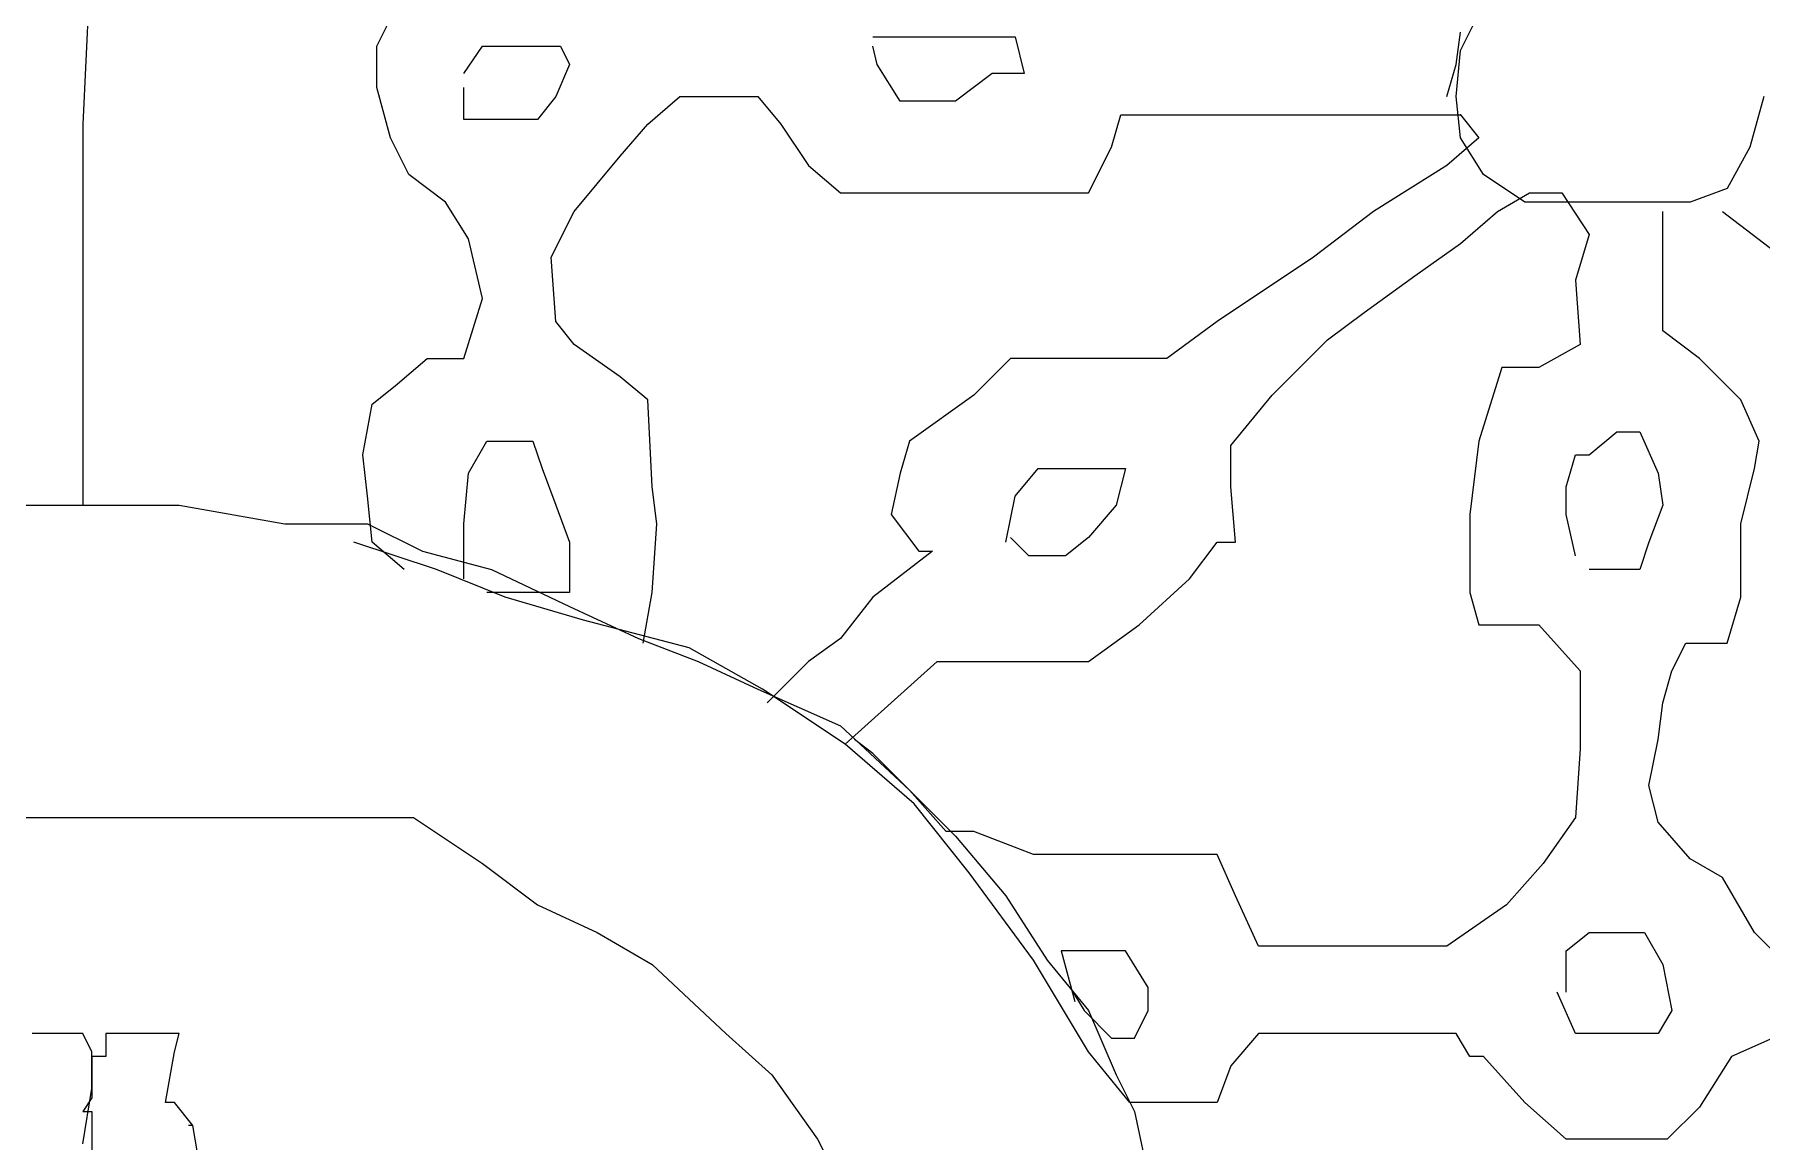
# Model space of a CAD drawing. Extents: x 731154 to 731744, y 4379381 to 4380408.
# Drawn here: x 731192.015 to 731195.775, y 4380242.795 to 4380245.205 of the extents above; entities that cross this region are included whole.
import ezdxf

# ---------------------------------------------------------------- set-up
doc = ezdxf.new("R2010")
doc.units = 0
doc.layers.get('0').update_dxf_attribs({"linetype": 'CONTINUOUS'})

msp = doc.modelspace()

# ---------------------------------------------------------------- linework, layer by layer
at = {"color": 0, "linetype": 'CONTINUOUS'}
for p, q in [((731192.14, 4380245.43), (731192.12, 4380245.01)), ((731192.14, 4380245.43), (731192.12, 4380245.01)), ((731192.76, 4380245.18), (731192.82, 4380245.3)), ((731192.76, 4380245.18), (731192.82, 4380245.3)), ((731195.12, 4380245.17), (731195.16, 4380245.25)), ((731195.12, 4380245.17), (731195.16, 4380245.25)), ((731195.11, 4380245.14), (731195.12, 4380245.21)), ((731195.11, 4380245.14), (731195.12, 4380245.21)), ((731192.76, 4380245.09), (731192.76, 4380245.18)), ((731192.76, 4380245.09), (731192.76, 4380245.18)), ((731192.95, 4380245.12), (731192.99, 4380245.18)), ((731192.95, 4380245.12), (731192.99, 4380245.18)), ((731192.99, 4380245.18), (731193.05, 4380245.18)), ((731192.99, 4380245.18), (731193.05, 4380245.18)), ((731193.05, 4380245.18), (731193.11, 4380245.18)), ((731193.05, 4380245.18), (731193.11, 4380245.18)), ((731193.11, 4380245.18), (731193.16, 4380245.18)), ((731193.11, 4380245.18), (731193.16, 4380245.18)), ((731193.16, 4380245.18), (731193.18, 4380245.14)), ((731193.16, 4380245.18), (731193.18, 4380245.14)), ((731193.84, 4380245.2), (731193.9, 4380245.2)), ((731193.84, 4380245.2), (731193.9, 4380245.2)), ((731193.85, 4380245.14), (731193.84, 4380245.18)), ((731193.85, 4380245.14), (731193.84, 4380245.18)), ((731193.9, 4380245.2), (731194, 4380245.2)), ((731193.9, 4380245.2), (731194, 4380245.2)), ((731194, 4380245.2), (731194.08, 4380245.2)), ((731194, 4380245.2), (731194.08, 4380245.2)), ((731194.08, 4380245.2), (731194.15, 4380245.2)), ((731194.08, 4380245.2), (731194.15, 4380245.2)), ((731194.15, 4380245.2), (731194.17, 4380245.12)), ((731194.15, 4380245.2), (731194.17, 4380245.12)), ((731195.11, 4380245.07), (731195.12, 4380245.17)), ((731195.11, 4380245.07), (731195.12, 4380245.17)), ((731193.18, 4380245.14), (731193.15, 4380245.07)), ((731193.18, 4380245.14), (731193.15, 4380245.07)), ((731193.9, 4380245.06), (731193.85, 4380245.14)), ((731193.9, 4380245.06), (731193.85, 4380245.14)), ((731195.09, 4380245.07), (731195.11, 4380245.14)), ((731195.09, 4380245.07), (731195.11, 4380245.14)), ((731192.79, 4380244.98), (731192.76, 4380245.09)), ((731192.79, 4380244.98), (731192.76, 4380245.09)), ((731192.95, 4380245.02), (731192.95, 4380245.09)), ((731192.95, 4380245.02), (731192.95, 4380245.09)), ((731194.1, 4380245.12), (731194.02, 4380245.06)), ((731194.1, 4380245.12), (731194.02, 4380245.06)), ((731194.17, 4380245.12), (731194.1, 4380245.12)), ((731194.17, 4380245.12), (731194.1, 4380245.12)), ((731193.15, 4380245.07), (731193.11, 4380245.02)), ((731193.15, 4380245.07), (731193.11, 4380245.02)), ((731193.35, 4380245.01), (731193.42, 4380245.07)), ((731193.35, 4380245.01), (731193.42, 4380245.07)), ((731193.42, 4380245.07), (731193.5, 4380245.07)), ((731193.42, 4380245.07), (731193.5, 4380245.07)), ((731193.5, 4380245.07), (731193.59, 4380245.07)), ((731193.5, 4380245.07), (731193.59, 4380245.07)), ((731193.59, 4380245.07), (731193.64, 4380245.01)), ((731193.59, 4380245.07), (731193.64, 4380245.01)), ((731193.94, 4380245.06), (731193.9, 4380245.06)), ((731193.94, 4380245.06), (731193.9, 4380245.06)), ((731194.02, 4380245.06), (731193.94, 4380245.06)), ((731194.02, 4380245.06), (731193.94, 4380245.06)), ((731195.12, 4380244.98), (731195.11, 4380245.07)), ((731195.12, 4380244.98), (731195.11, 4380245.07)), ((731195.78, 4380245.07), (731195.75, 4380244.96)), ((731195.78, 4380245.07), (731195.75, 4380244.96)), ((731193.01, 4380245.02), (731192.95, 4380245.02)), ((731193.01, 4380245.02), (731192.95, 4380245.02)), ((731193.06, 4380245.02), (731193.01, 4380245.02)), ((731193.06, 4380245.02), (731193.01, 4380245.02)), ((731193.11, 4380245.02), (731193.06, 4380245.02)), ((731193.11, 4380245.02), (731193.06, 4380245.02)), ((731194.36, 4380244.96), (731194.38, 4380245.03)), ((731194.36, 4380244.96), (731194.38, 4380245.03)), ((731194.38, 4380245.03), (731194.49, 4380245.03)), ((731194.38, 4380245.03), (731194.49, 4380245.03)), ((731194.49, 4380245.03), (731194.67, 4380245.03)), ((731194.49, 4380245.03), (731194.67, 4380245.03)), ((731194.67, 4380245.03), (731194.81, 4380245.03)), ((731194.67, 4380245.03), (731194.81, 4380245.03)), ((731194.81, 4380245.03), (731194.97, 4380245.03)), ((731194.81, 4380245.03), (731194.97, 4380245.03)), ((731194.97, 4380245.03), (731195.05, 4380245.03)), ((731194.97, 4380245.03), (731195.05, 4380245.03)), ((731195.05, 4380245.03), (731195.12, 4380245.03)), ((731195.05, 4380245.03), (731195.12, 4380245.03)), ((731195.12, 4380245.03), (731195.16, 4380244.98)), ((731195.12, 4380245.03), (731195.16, 4380244.98)), ((731192.12, 4380245.01), (731192.12, 4380244.56)), ((731192.12, 4380245.01), (731192.12, 4380244.56)), ((731192.83, 4380244.9), (731192.79, 4380244.98)), ((731192.83, 4380244.9), (731192.79, 4380244.98)), ((731193.29, 4380244.94), (731193.35, 4380245.01)), ((731193.29, 4380244.94), (731193.35, 4380245.01)), ((731193.64, 4380245.01), (731193.7, 4380244.92)), ((731193.64, 4380245.01), (731193.7, 4380244.92)), ((731195.16, 4380244.98), (731195.09, 4380244.92)), ((731195.16, 4380244.98), (731195.09, 4380244.92)), ((731195.17, 4380244.9), (731195.12, 4380244.98)), ((731195.17, 4380244.9), (731195.12, 4380244.98)), ((731193.19, 4380244.82), (731193.29, 4380244.94)), ((731193.19, 4380244.82), (731193.29, 4380244.94)), ((731194.31, 4380244.86), (731194.36, 4380244.96)), ((731194.31, 4380244.86), (731194.36, 4380244.96)), ((731195.75, 4380244.96), (731195.7, 4380244.87)), ((731195.75, 4380244.96), (731195.7, 4380244.87)), ((731193.7, 4380244.92), (731193.77, 4380244.86)), ((731193.7, 4380244.92), (731193.77, 4380244.86)), ((731195.09, 4380244.92), (731194.93, 4380244.82)), ((731195.09, 4380244.92), (731194.93, 4380244.82)), ((731192.91, 4380244.84), (731192.83, 4380244.9)), ((731192.91, 4380244.84), (731192.83, 4380244.9)), ((731195.26, 4380244.84), (731195.17, 4380244.9)), ((731195.26, 4380244.84), (731195.17, 4380244.9)), ((731195.7, 4380244.87), (731195.62, 4380244.84)), ((731195.7, 4380244.87), (731195.62, 4380244.84)), ((731192.96, 4380244.76), (731192.91, 4380244.84)), ((731192.96, 4380244.76), (731192.91, 4380244.84)), ((731193.77, 4380244.86), (731193.9, 4380244.86)), ((731193.77, 4380244.86), (731193.9, 4380244.86)), ((731193.9, 4380244.86), (731194.05, 4380244.86)), ((731193.9, 4380244.86), (731194.05, 4380244.86)), ((731194.05, 4380244.86), (731194.18, 4380244.86)), ((731194.05, 4380244.86), (731194.18, 4380244.86)), ((731194.18, 4380244.86), (731194.27, 4380244.86)), ((731194.18, 4380244.86), (731194.27, 4380244.86)), ((731194.27, 4380244.86), (731194.31, 4380244.86)), ((731194.27, 4380244.86), (731194.31, 4380244.86)), ((731195.2, 4380244.82), (731195.27, 4380244.86)), ((731195.2, 4380244.82), (731195.27, 4380244.86)), ((731195.38, 4380244.84), (731195.26, 4380244.84)), ((731195.38, 4380244.84), (731195.26, 4380244.84)), ((731195.27, 4380244.86), (731195.34, 4380244.86)), ((731195.27, 4380244.86), (731195.34, 4380244.86)), ((731195.34, 4380244.86), (731195.4, 4380244.77)), ((731195.34, 4380244.86), (731195.4, 4380244.77)), ((731195.46, 4380244.84), (731195.38, 4380244.84)), ((731195.46, 4380244.84), (731195.38, 4380244.84)), ((731195.53, 4380244.84), (731195.46, 4380244.84)), ((731195.53, 4380244.84), (731195.46, 4380244.84)), ((731195.62, 4380244.84), (731195.53, 4380244.84)), ((731195.62, 4380244.84), (731195.53, 4380244.84)), ((731193.14, 4380244.72), (731193.19, 4380244.82)), ((731193.14, 4380244.72), (731193.19, 4380244.82)), ((731194.93, 4380244.82), (731194.8, 4380244.72)), ((731194.93, 4380244.82), (731194.8, 4380244.72)), ((731195.12, 4380244.75), (731195.2, 4380244.82)), ((731195.12, 4380244.75), (731195.2, 4380244.82)), ((731195.56, 4380244.74), (731195.56, 4380244.82)), ((731195.56, 4380244.74), (731195.56, 4380244.82)), ((731195.69, 4380244.82), (731195.86, 4380244.69)), ((731195.69, 4380244.82), (731195.86, 4380244.69)), ((731192.99, 4380244.63), (731192.96, 4380244.76)), ((731192.99, 4380244.63), (731192.96, 4380244.76)), ((731195.02, 4380244.68), (731195.12, 4380244.75)), ((731195.02, 4380244.68), (731195.12, 4380244.75)), ((731195.4, 4380244.77), (731195.37, 4380244.67)), ((731195.4, 4380244.77), (731195.37, 4380244.67)), ((731193.15, 4380244.58), (731193.14, 4380244.72)), ((731193.15, 4380244.58), (731193.14, 4380244.72)), ((731194.8, 4380244.72), (731194.59, 4380244.58)), ((731194.8, 4380244.72), (731194.59, 4380244.58)), ((731195.56, 4380244.63), (731195.56, 4380244.74)), ((731195.56, 4380244.63), (731195.56, 4380244.74)), ((731194.91, 4380244.6), (731195.02, 4380244.68)), ((731194.91, 4380244.6), (731195.02, 4380244.68)), ((731195.37, 4380244.67), (731195.38, 4380244.53)), ((731195.37, 4380244.67), (731195.38, 4380244.53)), ((731192.95, 4380244.5), (731192.99, 4380244.63)), ((731192.95, 4380244.5), (731192.99, 4380244.63)), ((731194.83, 4380244.54), (731194.91, 4380244.6)), ((731194.83, 4380244.54), (731194.91, 4380244.6)), ((731195.56, 4380244.56), (731195.56, 4380244.63)), ((731195.56, 4380244.56), (731195.56, 4380244.63)), ((731193.19, 4380244.53), (731193.15, 4380244.58)), ((731193.19, 4380244.53), (731193.15, 4380244.58)), ((731194.59, 4380244.58), (731194.48, 4380244.5)), ((731194.59, 4380244.58), (731194.48, 4380244.5)), ((731192.12, 4380244.56), (731192.12, 4380244.31)), ((731192.12, 4380244.56), (731192.12, 4380244.31)), ((731193.29, 4380244.46), (731193.19, 4380244.53)), ((731193.29, 4380244.46), (731193.19, 4380244.53)), ((731194.71, 4380244.42), (731194.83, 4380244.54)), ((731194.71, 4380244.42), (731194.83, 4380244.54)), ((731195.38, 4380244.53), (731195.29, 4380244.48)), ((731195.38, 4380244.53), (731195.29, 4380244.48)), ((731195.64, 4380244.5), (731195.56, 4380244.56)), ((731195.64, 4380244.5), (731195.56, 4380244.56)), ((731192.8, 4380244.44), (731192.87, 4380244.5)), ((731192.8, 4380244.44), (731192.87, 4380244.5)), ((731192.87, 4380244.5), (731192.95, 4380244.5)), ((731192.87, 4380244.5), (731192.95, 4380244.5)), ((731194.14, 4380244.5), (731194.06, 4380244.42)), ((731194.14, 4380244.5), (731194.06, 4380244.42)), ((731194.24, 4380244.5), (731194.14, 4380244.5)), ((731194.24, 4380244.5), (731194.14, 4380244.5)), ((731194.31, 4380244.5), (731194.24, 4380244.5)), ((731194.31, 4380244.5), (731194.24, 4380244.5)), ((731194.42, 4380244.5), (731194.31, 4380244.5)), ((731194.42, 4380244.5), (731194.31, 4380244.5)), ((731194.48, 4380244.5), (731194.42, 4380244.5)), ((731194.48, 4380244.5), (731194.42, 4380244.5)), ((731195.73, 4380244.41), (731195.64, 4380244.5)), ((731195.73, 4380244.41), (731195.64, 4380244.5)), ((731193.35, 4380244.41), (731193.29, 4380244.46)), ((731193.35, 4380244.41), (731193.29, 4380244.46)), ((731195.21, 4380244.48), (731195.16, 4380244.32)), ((731195.21, 4380244.48), (731195.16, 4380244.32)), ((731195.29, 4380244.48), (731195.21, 4380244.48)), ((731195.29, 4380244.48), (731195.21, 4380244.48)), ((731192.75, 4380244.4), (731192.8, 4380244.44)), ((731192.75, 4380244.4), (731192.8, 4380244.44)), ((731194.06, 4380244.42), (731193.92, 4380244.32)), ((731194.06, 4380244.42), (731193.92, 4380244.32)), ((731194.62, 4380244.31), (731194.71, 4380244.42)), ((731194.62, 4380244.31), (731194.71, 4380244.42)), ((731192.73, 4380244.29), (731192.75, 4380244.4)), ((731192.73, 4380244.29), (731192.75, 4380244.4)), ((731193.36, 4380244.22), (731193.35, 4380244.41)), ((731193.36, 4380244.22), (731193.35, 4380244.41)), ((731195.77, 4380244.32), (731195.73, 4380244.41)), ((731195.77, 4380244.32), (731195.73, 4380244.41)), ((731195.4, 4380244.29), (731195.46, 4380244.34)), ((731195.4, 4380244.29), (731195.46, 4380244.34)), ((731195.46, 4380244.34), (731195.51, 4380244.34)), ((731195.46, 4380244.34), (731195.51, 4380244.34)), ((731195.51, 4380244.34), (731195.55, 4380244.25)), ((731195.51, 4380244.34), (731195.55, 4380244.25)), ((731192.12, 4380244.31), (731192.12, 4380244.18)), ((731192.12, 4380244.31), (731192.12, 4380244.18)), ((731192.96, 4380244.25), (731193, 4380244.32)), ((731192.96, 4380244.25), (731193, 4380244.32)), ((731193, 4380244.32), (731193.05, 4380244.32)), ((731193, 4380244.32), (731193.05, 4380244.32)), ((731193.05, 4380244.32), (731193.1, 4380244.32)), ((731193.05, 4380244.32), (731193.1, 4380244.32)), ((731193.1, 4380244.32), (731193.12, 4380244.26)), ((731193.1, 4380244.32), (731193.12, 4380244.26)), ((731193.92, 4380244.32), (731193.9, 4380244.25)), ((731193.92, 4380244.32), (731193.9, 4380244.25)), ((731194.62, 4380244.22), (731194.62, 4380244.31)), ((731194.62, 4380244.22), (731194.62, 4380244.31)), ((731195.16, 4380244.32), (731195.14, 4380244.16)), ((731195.16, 4380244.32), (731195.14, 4380244.16)), ((731195.76, 4380244.26), (731195.77, 4380244.32)), ((731195.76, 4380244.26), (731195.77, 4380244.32)), ((731192.74, 4380244.2), (731192.73, 4380244.29)), ((731192.74, 4380244.2), (731192.73, 4380244.29)), ((731195.35, 4380244.22), (731195.37, 4380244.29)), ((731195.35, 4380244.22), (731195.37, 4380244.29)), ((731195.37, 4380244.29), (731195.4, 4380244.29)), ((731195.37, 4380244.29), (731195.4, 4380244.29)), ((731192.95, 4380244.14), (731192.96, 4380244.25)), ((731192.95, 4380244.14), (731192.96, 4380244.25)), ((731193.12, 4380244.26), (731193.15, 4380244.18)), ((731193.12, 4380244.26), (731193.15, 4380244.18)), ((731193.9, 4380244.25), (731193.88, 4380244.16)), ((731193.9, 4380244.25), (731193.88, 4380244.16)), ((731194.15, 4380244.2), (731194.2, 4380244.26)), ((731194.15, 4380244.2), (731194.2, 4380244.26)), ((731194.2, 4380244.26), (731194.28, 4380244.26)), ((731194.2, 4380244.26), (731194.28, 4380244.26)), ((731194.28, 4380244.26), (731194.34, 4380244.26)), ((731194.28, 4380244.26), (731194.34, 4380244.26)), ((731194.34, 4380244.26), (731194.39, 4380244.26)), ((731194.34, 4380244.26), (731194.39, 4380244.26)), ((731194.39, 4380244.26), (731194.37, 4380244.18)), ((731194.39, 4380244.26), (731194.37, 4380244.18)), ((731195.55, 4380244.25), (731195.56, 4380244.18)), ((731195.55, 4380244.25), (731195.56, 4380244.18)), ((731195.73, 4380244.14), (731195.76, 4380244.26)), ((731195.73, 4380244.14), (731195.76, 4380244.26)), ((731192.75, 4380244.1), (731192.74, 4380244.2)), ((731192.75, 4380244.1), (731192.74, 4380244.2)), ((731193.37, 4380244.14), (731193.36, 4380244.22)), ((731193.37, 4380244.14), (731193.36, 4380244.22)), ((731194.13, 4380244.1), (731194.15, 4380244.2)), ((731194.13, 4380244.1), (731194.15, 4380244.2)), ((731194.63, 4380244.1), (731194.62, 4380244.22)), ((731194.63, 4380244.1), (731194.62, 4380244.22)), ((731195.35, 4380244.16), (731195.35, 4380244.22)), ((731195.35, 4380244.16), (731195.35, 4380244.22)), ((731191.92, 4380244.18), (731192.06, 4380244.18)), ((731191.92, 4380244.18), (731192.06, 4380244.18)), ((731192.06, 4380244.18), (731192.14, 4380244.18)), ((731192.06, 4380244.18), (731192.14, 4380244.18)), ((731192.14, 4380244.18), (731192.33, 4380244.18)), ((731192.14, 4380244.18), (731192.33, 4380244.18)), ((731192.33, 4380244.18), (731192.56, 4380244.14)), ((731192.33, 4380244.18), (731192.56, 4380244.14)), ((731193.15, 4380244.18), (731193.18, 4380244.1)), ((731193.15, 4380244.18), (731193.18, 4380244.1)), ((731193.88, 4380244.16), (731193.94, 4380244.08)), ((731193.88, 4380244.16), (731193.94, 4380244.08)), ((731194.37, 4380244.18), (731194.31, 4380244.11)), ((731194.37, 4380244.18), (731194.31, 4380244.11)), ((731195.14, 4380244.16), (731195.14, 4380243.99)), ((731195.14, 4380244.16), (731195.14, 4380243.99)), ((731195.37, 4380244.07), (731195.35, 4380244.16)), ((731195.37, 4380244.07), (731195.35, 4380244.16)), ((731195.56, 4380244.18), (731195.53, 4380244.1)), ((731195.56, 4380244.18), (731195.53, 4380244.1)), ((731192.56, 4380244.14), (731192.74, 4380244.14)), ((731192.56, 4380244.14), (731192.74, 4380244.14)), ((731192.74, 4380244.14), (731192.86, 4380244.08)), ((731192.74, 4380244.14), (731192.86, 4380244.08)), ((731192.95, 4380244.02), (731192.95, 4380244.14)), ((731192.95, 4380244.02), (731192.95, 4380244.14)), ((731193.36, 4380243.99), (731193.37, 4380244.14)), ((731193.36, 4380243.99), (731193.37, 4380244.14)), ((731195.73, 4380243.98), (731195.73, 4380244.14)), ((731195.73, 4380243.98), (731195.73, 4380244.14)), ((731192.89, 4380244.04), (731192.71, 4380244.1)), ((731192.89, 4380244.04), (731192.71, 4380244.1)), ((731192.82, 4380244.04), (731192.75, 4380244.1)), ((731192.82, 4380244.04), (731192.75, 4380244.1)), ((731192.86, 4380244.08), (731193.01, 4380244.04)), ((731192.86, 4380244.08), (731193.01, 4380244.04)), ((731193.18, 4380244.1), (731193.18, 4380243.99)), ((731193.18, 4380244.1), (731193.18, 4380243.99)), ((731193.97, 4380244.08), (731193.84, 4380243.98)), ((731193.97, 4380244.08), (731193.84, 4380243.98)), ((731193.94, 4380244.08), (731193.97, 4380244.08)), ((731193.94, 4380244.08), (731193.97, 4380244.08)), ((731194.18, 4380244.07), (731194.14, 4380244.11)), ((731194.18, 4380244.07), (731194.14, 4380244.11)), ((731194.31, 4380244.11), (731194.26, 4380244.07)), ((731194.31, 4380244.11), (731194.26, 4380244.07)), ((731194.53, 4380244.02), (731194.59, 4380244.1)), ((731194.53, 4380244.02), (731194.59, 4380244.1)), ((731194.59, 4380244.1), (731194.63, 4380244.1)), ((731194.59, 4380244.1), (731194.63, 4380244.1)), ((731195.53, 4380244.1), (731195.51, 4380244.04)), ((731195.53, 4380244.1), (731195.51, 4380244.04)), ((731193.04, 4380243.98), (731192.89, 4380244.04)), ((731193.04, 4380243.98), (731192.89, 4380244.04)), ((731193.01, 4380244.04), (731193.18, 4380243.96)), ((731193.01, 4380244.04), (731193.18, 4380243.96)), ((731194.2, 4380244.07), (731194.18, 4380244.07)), ((731194.2, 4380244.07), (731194.18, 4380244.07)), ((731194.26, 4380244.07), (731194.2, 4380244.07)), ((731194.26, 4380244.07), (731194.2, 4380244.07)), ((731195.46, 4380244.04), (731195.4, 4380244.04)), ((731195.46, 4380244.04), (731195.4, 4380244.04)), ((731195.51, 4380244.04), (731195.46, 4380244.04)), ((731195.51, 4380244.04), (731195.46, 4380244.04)), ((731194.42, 4380243.92), (731194.53, 4380244.02)), ((731194.42, 4380243.92), (731194.53, 4380244.02)), ((731193.09, 4380243.99), (731193, 4380243.99)), ((731193.09, 4380243.99), (731193, 4380243.99)), ((731193.21, 4380243.93), (731193.04, 4380243.98)), ((731193.21, 4380243.93), (731193.04, 4380243.98)), ((731193.13, 4380243.99), (731193.09, 4380243.99)), ((731193.13, 4380243.99), (731193.09, 4380243.99)), ((731193.18, 4380243.99), (731193.13, 4380243.99)), ((731193.18, 4380243.99), (731193.13, 4380243.99)), ((731193.34, 4380243.88), (731193.36, 4380243.99)), ((731193.34, 4380243.88), (731193.36, 4380243.99)), ((731193.84, 4380243.98), (731193.77, 4380243.89)), ((731193.84, 4380243.98), (731193.77, 4380243.89)), ((731195.14, 4380243.99), (731195.16, 4380243.92)), ((731195.14, 4380243.99), (731195.16, 4380243.92)), ((731195.7, 4380243.88), (731195.73, 4380243.98)), ((731195.7, 4380243.88), (731195.73, 4380243.98)), ((731193.18, 4380243.96), (731193.33, 4380243.89)), ((731193.18, 4380243.96), (731193.33, 4380243.89)), ((731193.44, 4380243.87), (731193.21, 4380243.93)), ((731193.44, 4380243.87), (731193.21, 4380243.93)), ((731193.33, 4380243.89), (731193.46, 4380243.84)), ((731193.33, 4380243.89), (731193.46, 4380243.84)), ((731193.77, 4380243.89), (731193.7, 4380243.84)), ((731193.77, 4380243.89), (731193.7, 4380243.84)), ((731194.31, 4380243.84), (731194.42, 4380243.92)), ((731194.31, 4380243.84), (731194.42, 4380243.92)), ((731195.16, 4380243.92), (731195.2, 4380243.92)), ((731195.16, 4380243.92), (731195.2, 4380243.92)), ((731195.2, 4380243.92), (731195.29, 4380243.92)), ((731195.2, 4380243.92), (731195.29, 4380243.92)), ((731195.29, 4380243.92), (731195.38, 4380243.82)), ((731195.29, 4380243.92), (731195.38, 4380243.82)), ((731193.6, 4380243.78), (731193.44, 4380243.87)), ((731193.6, 4380243.78), (731193.44, 4380243.87)), ((731195.58, 4380243.82), (731195.61, 4380243.88)), ((731195.58, 4380243.82), (731195.61, 4380243.88)), ((731195.61, 4380243.88), (731195.7, 4380243.88)), ((731195.61, 4380243.88), (731195.7, 4380243.88)), ((731193.46, 4380243.84), (731193.59, 4380243.78)), ((731193.46, 4380243.84), (731193.59, 4380243.78)), ((731193.7, 4380243.84), (731193.61, 4380243.75)), ((731193.7, 4380243.84), (731193.61, 4380243.75)), ((731193.88, 4380243.75), (731193.98, 4380243.84)), ((731193.88, 4380243.75), (731193.98, 4380243.84)), ((731193.98, 4380243.84), (731194, 4380243.84)), ((731193.98, 4380243.84), (731194, 4380243.84)), ((731194, 4380243.84), (731194.11, 4380243.84)), ((731194, 4380243.84), (731194.11, 4380243.84)), ((731194.11, 4380243.84), (731194.17, 4380243.84)), ((731194.11, 4380243.84), (731194.17, 4380243.84)), ((731194.17, 4380243.84), (731194.31, 4380243.84)), ((731194.17, 4380243.84), (731194.31, 4380243.84)), ((731195.38, 4380243.82), (731195.38, 4380243.65)), ((731195.38, 4380243.82), (731195.38, 4380243.65)), ((731195.56, 4380243.75), (731195.58, 4380243.82)), ((731195.56, 4380243.75), (731195.58, 4380243.82)), ((731193.59, 4380243.78), (731193.77, 4380243.7)), ((731193.59, 4380243.78), (731193.77, 4380243.7)), ((731193.78, 4380243.66), (731193.6, 4380243.78)), ((731193.78, 4380243.66), (731193.6, 4380243.78)), ((731193.78, 4380243.66), (731193.88, 4380243.75)), ((731193.78, 4380243.66), (731193.88, 4380243.75)), ((731195.55, 4380243.67), (731195.56, 4380243.75)), ((731195.55, 4380243.67), (731195.56, 4380243.75)), ((731193.77, 4380243.7), (731193.92, 4380243.56)), ((731193.77, 4380243.7), (731193.92, 4380243.56)), ((731193.93, 4380243.53), (731193.78, 4380243.66)), ((731193.93, 4380243.53), (731193.78, 4380243.66)), ((731193.84, 4380243.64), (731193.8, 4380243.67)), ((731193.84, 4380243.64), (731193.8, 4380243.67)), ((731195.53, 4380243.57), (731195.55, 4380243.67)), ((731195.53, 4380243.57), (731195.55, 4380243.67)), ((731193.92, 4380243.56), (731193.84, 4380243.64)), ((731193.92, 4380243.56), (731193.84, 4380243.64)), ((731195.38, 4380243.65), (731195.37, 4380243.5)), ((731195.38, 4380243.65), (731195.37, 4380243.5)), ((731193.92, 4380243.56), (731194.02, 4380243.46)), ((731194, 4380243.47), (731193.92, 4380243.56)), ((731193.92, 4380243.56), (731194.02, 4380243.46)), ((731194, 4380243.47), (731193.92, 4380243.56)), ((731195.55, 4380243.49), (731195.53, 4380243.57)), ((731195.55, 4380243.49), (731195.53, 4380243.57)), ((731194.05, 4380243.38), (731193.93, 4380243.53)), ((731194.05, 4380243.38), (731193.93, 4380243.53)), ((731191.81, 4380243.5), (731192.02, 4380243.5)), ((731191.81, 4380243.5), (731192.02, 4380243.5)), ((731192.02, 4380243.5), (731192.22, 4380243.5)), ((731192.02, 4380243.5), (731192.22, 4380243.5)), ((731192.22, 4380243.5), (731192.46, 4380243.5)), ((731192.22, 4380243.5), (731192.46, 4380243.5)), ((731192.46, 4380243.5), (731192.65, 4380243.5)), ((731192.46, 4380243.5), (731192.65, 4380243.5)), ((731192.65, 4380243.5), (731192.84, 4380243.5)), ((731192.65, 4380243.5), (731192.84, 4380243.5)), ((731192.84, 4380243.5), (731192.99, 4380243.4)), ((731192.84, 4380243.5), (731192.99, 4380243.4)), ((731195.37, 4380243.5), (731195.3, 4380243.4)), ((731195.37, 4380243.5), (731195.3, 4380243.4)), ((731195.62, 4380243.41), (731195.55, 4380243.49)), ((731195.62, 4380243.41), (731195.55, 4380243.49)), ((731194.06, 4380243.47), (731194, 4380243.47)), ((731194.06, 4380243.47), (731194, 4380243.47)), ((731194.02, 4380243.46), (731194.13, 4380243.33)), ((731194.02, 4380243.46), (731194.13, 4380243.33)), ((731194.19, 4380243.42), (731194.06, 4380243.47)), ((731194.19, 4380243.42), (731194.06, 4380243.47)), ((731192.99, 4380243.4), (731193.11, 4380243.31)), ((731192.99, 4380243.4), (731193.11, 4380243.31)), ((731194.31, 4380243.42), (731194.19, 4380243.42)), ((731194.31, 4380243.42), (731194.19, 4380243.42)), ((731194.44, 4380243.42), (731194.31, 4380243.42)), ((731194.44, 4380243.42), (731194.31, 4380243.42)), ((731194.59, 4380243.42), (731194.44, 4380243.42)), ((731194.59, 4380243.42), (731194.44, 4380243.42)), ((731194.63, 4380243.33), (731194.59, 4380243.42)), ((731194.63, 4380243.33), (731194.59, 4380243.42)), ((731195.3, 4380243.4), (731195.22, 4380243.31)), ((731195.3, 4380243.4), (731195.22, 4380243.31)), ((731195.69, 4380243.37), (731195.62, 4380243.41)), ((731195.69, 4380243.37), (731195.62, 4380243.41)), ((731194.19, 4380243.19), (731194.05, 4380243.38)), ((731194.19, 4380243.19), (731194.05, 4380243.38)), ((731195.76, 4380243.25), (731195.69, 4380243.37)), ((731195.76, 4380243.25), (731195.69, 4380243.37)), ((731194.13, 4380243.33), (731194.22, 4380243.19)), ((731194.13, 4380243.33), (731194.22, 4380243.19)), ((731194.68, 4380243.22), (731194.63, 4380243.33)), ((731194.68, 4380243.22), (731194.63, 4380243.33)), ((731193.11, 4380243.31), (731193.24, 4380243.25)), ((731193.11, 4380243.31), (731193.24, 4380243.25)), ((731195.22, 4380243.31), (731195.09, 4380243.22)), ((731195.22, 4380243.31), (731195.09, 4380243.22)), ((731193.24, 4380243.25), (731193.36, 4380243.18)), ((731193.24, 4380243.25), (731193.36, 4380243.18)), ((731195.35, 4380243.21), (731195.4, 4380243.25)), ((731195.35, 4380243.21), (731195.4, 4380243.25)), ((731195.4, 4380243.25), (731195.48, 4380243.25)), ((731195.4, 4380243.25), (731195.48, 4380243.25)), ((731195.48, 4380243.25), (731195.52, 4380243.25)), ((731195.48, 4380243.25), (731195.52, 4380243.25)), ((731195.52, 4380243.25), (731195.56, 4380243.18)), ((731195.52, 4380243.25), (731195.56, 4380243.18)), ((731195.8, 4380243.21), (731195.76, 4380243.25)), ((731195.8, 4380243.21), (731195.76, 4380243.25)), ((731194.28, 4380243.21), (731194.25, 4380243.21)), ((731194.25, 4380243.21), (731194.28, 4380243.1)), ((731194.28, 4380243.21), (731194.25, 4380243.21)), ((731194.25, 4380243.21), (731194.28, 4380243.1)), ((731194.33, 4380243.21), (731194.28, 4380243.21)), ((731194.33, 4380243.21), (731194.28, 4380243.21)), ((731194.39, 4380243.21), (731194.33, 4380243.21)), ((731194.39, 4380243.21), (731194.33, 4380243.21)), ((731194.44, 4380243.13), (731194.39, 4380243.21)), ((731194.44, 4380243.13), (731194.39, 4380243.21)), ((731194.81, 4380243.22), (731194.68, 4380243.22)), ((731194.81, 4380243.22), (731194.68, 4380243.22)), ((731194.93, 4380243.22), (731194.81, 4380243.22)), ((731194.93, 4380243.22), (731194.81, 4380243.22)), ((731195.09, 4380243.22), (731194.93, 4380243.22)), ((731195.09, 4380243.22), (731194.93, 4380243.22)), ((731195.35, 4380243.12), (731195.35, 4380243.21)), ((731195.35, 4380243.12), (731195.35, 4380243.21)), ((731193.36, 4380243.18), (731193.52, 4380243.03)), ((731193.36, 4380243.18), (731193.52, 4380243.03)), ((731194.31, 4380242.99), (731194.19, 4380243.19)), ((731194.31, 4380242.99), (731194.19, 4380243.19)), ((731194.22, 4380243.19), (731194.31, 4380243.08)), ((731194.22, 4380243.19), (731194.31, 4380243.08)), ((731195.56, 4380243.18), (731195.58, 4380243.08)), ((731195.56, 4380243.18), (731195.58, 4380243.08)), ((731194.27, 4380243.13), (731194.3, 4380243.08)), ((731194.27, 4380243.13), (731194.3, 4380243.08)), ((731194.44, 4380243.08), (731194.44, 4380243.13)), ((731194.44, 4380243.08), (731194.44, 4380243.13)), ((731195.37, 4380243.03), (731195.33, 4380243.12)), ((731195.37, 4380243.03), (731195.33, 4380243.12)), ((731194.3, 4380243.08), (731194.36, 4380243.02)), ((731194.3, 4380243.08), (731194.36, 4380243.02)), ((731194.31, 4380243.08), (731194.37, 4380242.94)), ((731194.31, 4380243.08), (731194.37, 4380242.94)), ((731194.41, 4380243.02), (731194.44, 4380243.08)), ((731194.41, 4380243.02), (731194.44, 4380243.08)), ((731195.58, 4380243.08), (731195.55, 4380243.03)), ((731195.58, 4380243.08), (731195.55, 4380243.03)), ((731192.04, 4380243.03), (731192.01, 4380243.03)), ((731192.04, 4380243.03), (731192.01, 4380243.03)), ((731192.08, 4380243.03), (731192.04, 4380243.03)), ((731192.08, 4380243.03), (731192.04, 4380243.03)), ((731192.12, 4380243.03), (731192.08, 4380243.03)), ((731192.12, 4380243.03), (731192.08, 4380243.03)), ((731192.14, 4380242.99), (731192.12, 4380243.03)), ((731192.14, 4380242.99), (731192.12, 4380243.03)), ((731192.22, 4380243.03), (731192.17, 4380243.03)), ((731192.17, 4380243.03), (731192.17, 4380242.98)), ((731192.22, 4380243.03), (731192.17, 4380243.03)), ((731192.17, 4380243.03), (731192.17, 4380242.98)), ((731192.25, 4380243.03), (731192.22, 4380243.03)), ((731192.25, 4380243.03), (731192.22, 4380243.03)), ((731192.28, 4380243.03), (731192.25, 4380243.03)), ((731192.28, 4380243.03), (731192.25, 4380243.03)), ((731192.31, 4380243.03), (731192.28, 4380243.03)), ((731192.31, 4380243.03), (731192.28, 4380243.03)), ((731192.33, 4380243.03), (731192.31, 4380243.03)), ((731192.33, 4380243.03), (731192.31, 4380243.03)), ((731192.32, 4380242.99), (731192.33, 4380243.03)), ((731192.32, 4380242.99), (731192.33, 4380243.03)), ((731193.52, 4380243.03), (731193.62, 4380242.94)), ((731193.52, 4380243.03), (731193.62, 4380242.94)), ((731194.68, 4380243.03), (731194.62, 4380242.96)), ((731194.68, 4380243.03), (731194.62, 4380242.96)), ((731194.77, 4380243.03), (731194.68, 4380243.03)), ((731194.77, 4380243.03), (731194.68, 4380243.03)), ((731194.84, 4380243.03), (731194.77, 4380243.03)), ((731194.84, 4380243.03), (731194.77, 4380243.03)), ((731195.11, 4380243.03), (731194.84, 4380243.03)), ((731195.11, 4380243.03), (731194.84, 4380243.03)), ((731195.14, 4380242.98), (731195.11, 4380243.03)), ((731195.14, 4380242.98), (731195.11, 4380243.03)), ((731195.4, 4380243.03), (731195.37, 4380243.03)), ((731195.4, 4380243.03), (731195.37, 4380243.03)), ((731195.46, 4380243.03), (731195.4, 4380243.03)), ((731195.46, 4380243.03), (731195.4, 4380243.03)), ((731195.51, 4380243.03), (731195.46, 4380243.03)), ((731195.51, 4380243.03), (731195.46, 4380243.03)), ((731195.55, 4380243.03), (731195.51, 4380243.03)), ((731195.55, 4380243.03), (731195.51, 4380243.03)), ((731192.14, 4380242.91), (731192.14, 4380242.99)), ((731192.14, 4380242.91), (731192.14, 4380242.99)), ((731192.3, 4380242.88), (731192.32, 4380242.99)), ((731192.3, 4380242.88), (731192.32, 4380242.99)), ((731194.4, 4380242.88), (731194.31, 4380242.99)), ((731194.4, 4380242.88), (731194.31, 4380242.99)), ((731194.36, 4380243.02), (731194.41, 4380243.02)), ((731194.36, 4380243.02), (731194.41, 4380243.02)), ((731195.8, 4380243.02), (731195.71, 4380242.98)), ((731195.8, 4380243.02), (731195.71, 4380242.98)), ((731192.17, 4380242.98), (731192.14, 4380242.98)), ((731192.14, 4380242.98), (731192.14, 4380242.89)), ((731192.17, 4380242.98), (731192.14, 4380242.98)), ((731192.14, 4380242.98), (731192.14, 4380242.89)), ((731194.62, 4380242.96), (731194.59, 4380242.88)), ((731194.62, 4380242.96), (731194.59, 4380242.88)), ((731195.17, 4380242.98), (731195.14, 4380242.98)), ((731195.17, 4380242.98), (731195.14, 4380242.98)), ((731195.26, 4380242.88), (731195.17, 4380242.98)), ((731195.26, 4380242.88), (731195.17, 4380242.98)), ((731195.71, 4380242.98), (731195.64, 4380242.87)), ((731195.71, 4380242.98), (731195.64, 4380242.87)), ((731192.12, 4380242.79), (731192.14, 4380242.91)), ((731192.12, 4380242.79), (731192.14, 4380242.91)), ((731193.62, 4380242.94), (731193.72, 4380242.8)), ((731193.62, 4380242.94), (731193.72, 4380242.8)), ((731194.37, 4380242.94), (731194.41, 4380242.86)), ((731194.37, 4380242.94), (731194.41, 4380242.86)), ((731192.14, 4380242.89), (731192.12, 4380242.86)), ((731192.14, 4380242.89), (731192.12, 4380242.86)), ((731192.32, 4380242.88), (731192.3, 4380242.88)), ((731192.32, 4380242.88), (731192.3, 4380242.88)), ((731192.36, 4380242.83), (731192.32, 4380242.88)), ((731192.36, 4380242.83), (731192.32, 4380242.88)), ((731194.51, 4380242.88), (731194.4, 4380242.88)), ((731194.51, 4380242.88), (731194.4, 4380242.88)), ((731194.59, 4380242.88), (731194.51, 4380242.88)), ((731194.59, 4380242.88), (731194.51, 4380242.88)), ((731195.35, 4380242.8), (731195.26, 4380242.88)), ((731195.35, 4380242.8), (731195.26, 4380242.88)), ((731195.64, 4380242.87), (731195.57, 4380242.8)), ((731195.64, 4380242.87), (731195.57, 4380242.8)), ((731192.12, 4380242.86), (731192.14, 4380242.86)), ((731192.12, 4380242.86), (731192.14, 4380242.86)), ((731192.14, 4380242.86), (731192.14, 4380242.77)), ((731192.14, 4380242.86), (731192.14, 4380242.77)), ((731194.41, 4380242.86), (731194.44, 4380242.72)), ((731194.41, 4380242.86), (731194.44, 4380242.72)), ((731192.36, 4380242.83), (731192.35, 4380242.83)), ((731192.36, 4380242.83), (731192.35, 4380242.83)), ((731192.37, 4380242.77), (731192.36, 4380242.83)), ((731192.37, 4380242.77), (731192.36, 4380242.83)), ((731193.72, 4380242.8), (731193.78, 4380242.68)), ((731193.72, 4380242.8), (731193.78, 4380242.68)), ((731195.44, 4380242.8), (731195.35, 4380242.8)), ((731195.44, 4380242.8), (731195.35, 4380242.8)), ((731195.57, 4380242.8), (731195.44, 4380242.8)), ((731195.57, 4380242.8), (731195.44, 4380242.8))]:
    msp.add_line(p, q, dxfattribs=at)
msp.add_point((731195.12, 4380245.03), dxfattribs=at)
msp.add_point((731195.12, 4380245.03), dxfattribs=at)

# ---------------------------------------------------------------- meshes
mesh = msp.add_polyface(dxfattribs=at)
corners = [(731154.5, 4379381), (731154.5, 4379381), (731154.5, 4379571.9618), (731462.5, 4379381), (731154.5, 4379746.4935), (731744, 4379381), (731154.5, 4380407.5), (731744, 4380042.0065), (731744, 4380407.5)]
mesh.append_faces([[corners[k] for k in face] for face in [(0, 1, 3, 2), (2, 3, 5, 4), (4, 5, 7, 6), (6, 7, 8, 8)]], dxfattribs={"vtx0": -1, "vtx2": -1, "color": 0})
mesh = msp.add_polyface(dxfattribs=at)
corners = [(731164.5, 4380221), (731164.5, 4380221), (731164.5, 4380395.2713), (731445.58, 4380221), (731164.5, 4380401.5), (731445.58, 4380227.2287), (731445.58, 4380401.5)]
mesh.append_faces([[corners[k] for k in face] for face in [(0, 1, 3, 2), (2, 3, 5, 4), (4, 5, 6, 6)]], dxfattribs={"vtx0": -1, "vtx2": -1, "color": 0})

doc.saveas('drawing.dxf')
